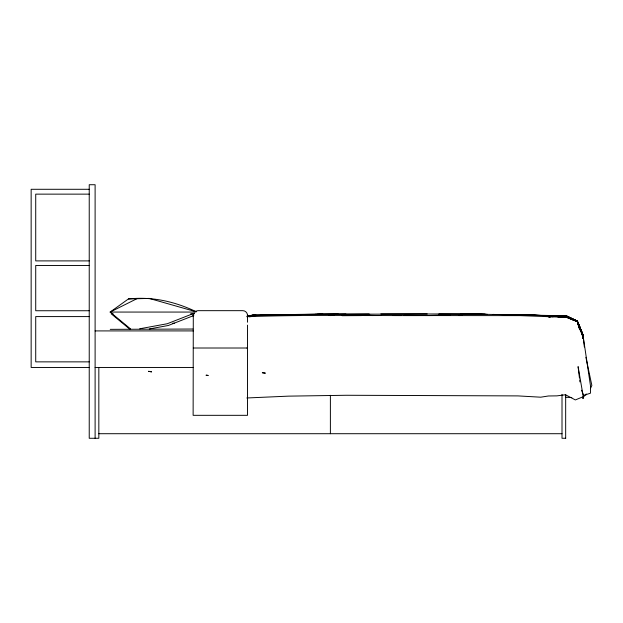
<?xml version="1.0" encoding="UTF-8"?>
<svg xmlns="http://www.w3.org/2000/svg" width="623" height="623" viewBox="0 0 623 623"><rect width="100%" height="100%" fill="white"/><g stroke="black" fill="none" stroke-linecap="round" stroke-linejoin="round"><path stroke-width="0.93" d="M582.918 338.289L582.964 335.415L577.903 322.41L583.042 335.33L583.05 338.234L583.042 335.33L577.887 322.34L583.167 335.236L583.066 338.157M583.035 338.18L583.144 335.244L577.895 322.301L583.042 335.33L582.964 338.242M247.502 325.136L247.502 415.323L193.13 415.323L193.294 314.047M247.339 316.406C248.18 313.556 245.68 310.597 242.775 310.667L197.857 310.667L195.497 311.282M590.456 388.511L591.85 385.458L585.9 357.314M196.253 311.718C174.409 301.392 152.409 296.462 128.424 298.947L110.139 312.061L130.612 328.983M136.881 298.713L110.139 312.061L195.256 312.061M583.112 396.088L586.36 394.632L586.173 393.915M194.493 313.104L167.244 323.742L139.669 328.796M193.815 315.526L168.319 325.486L149.302 328.967M110.24 329.349L192.982 329.037M549.603 316.827L554.922 315.954L564.633 316.165L554.968 316.056L561.767 316.173M329.014 315.542L334.356 314.685L329.022 315.526M473.737 313.875L460.311 314.296L473.737 313.875L487.311 314.311M462.095 314.031L460.311 314.304L485.372 314.272L462.087 314.023L479.546 314.311M460.304 314.241L478.573 314.272M549.634 316.772L554.984 315.978L563.659 316.165L548.147 315.729M540.39 315.557L531.668 315.238L566.603 316.056L577.568 321.546L566.572 316.204L577.544 321.468L566.556 316.258L554.984 315.978L548.692 316.858L554.945 315.861L566.587 316.063L577.576 321.406L566.595 316.032L554.929 315.581L462.102 313.891L320.845 314.319M330.509 315.604L334.372 315.129L328.562 315.526M262.898 315.557L253.226 315.183L247.44 315.861L253.234 315.261L264.713 315.386L253.226 315.324L247.417 315.931L253.226 315.113L258.054 315.581M247.463 315.923C277.842 314.654 308.486 313.93 338.842 314.335M172.439 323.345L174.354 323.127M253.226 315.324L247.448 315.939L264.83 315.059L276.402 315.479L264.83 315.059L247.448 315.962L253.25 315.269L261.94 315.542M249.247 316.796L253.094 316.398M552.056 316.157L566.548 316.274L577.568 321.468L566.572 316.204L577.552 321.53L566.587 316.063L543.303 315.573L566.603 316.126L577.552 321.53L566.564 316.235M552.056 316.757L554.961 316.468L548.224 316.788M246.77 316.694C308.813 314.475 370.981 315.877 433.071 315.55M565.427 397.225L571.821 397.606M315.036 314.304L369.198 313.976M299.554 314.584L306.321 314.467L264.814 315.277L322.784 314.085L316.975 314.288M425.33 315.534L450.499 314.88L438.88 315.098M193.294 348.008L247.502 348.016L246.872 348.031M425.338 315.557L520.166 315.627L566.634 317.356L577.809 321.647L579.343 328.274M524.987 314.981L531.707 314.732L542.337 315.581M554.929 315.581L543.303 315.978L554.937 315.612L566.572 316.102M246.825 397.972L288.488 396.142L346.217 395.27L517.954 395.901L540.725 397.194L548.442 395.979L556.946 395.862L565.513 394.764L575.356 399.935L584.156 396.321L582.56 398.315L583.572 398.338L578.089 366.604L579.452 378.075M128.424 298.947L149.177 298.409L196.245 311.796M276.363 315.012L253.257 315.207L257.112 315.55M299.546 314.49L276.332 314.95M338.227 314.327L322.769 314.366L345.967 314.124M361.465 315.588L342.105 315.69M364.354 315.55L378.862 315.55M525.025 315.113L526.965 315.098M247.269 316.118L250.189 316.102M459.206 315.55L462.102 315.526M380.801 313.937L427.261 313.969M527.93 314.934L493.128 314.436L496.983 314.522M508.594 314.755L520.197 314.708M404.015 315.37L430.182 315.55M89.229 189.291L31.15 189.291L31.15 367.461L89.229 367.461M89.229 194.135L35.721 194.135L35.721 260.897L89.229 260.897M89.229 265.46L35.721 265.46L35.721 310.737L89.229 310.737M113.121 313.805L111.213 313.805L130.215 329.512M190.599 313.805L194.423 313.805M89.229 316.585L35.721 316.585L35.721 361.862L89.229 361.862M95.109 330.914L193.309 330.914M95.109 367.461L193.208 367.461M98.831 433.709L562.008 433.709M565.731 438.273L562.008 438.273L562.008 394.343M438.88 314L476.642 314.304M415.673 315.472L427.261 315.503M554.945 315.76L543.342 315.729L554.945 315.962M396.306 315.55L392.428 315.534L401.15 315.55M554.984 316.056L563.083 316.173M373.084 315.573L357.586 315.106L380.793 315.557M493.12 314.451L497.006 314.514M557.881 317.052L566.634 317.356L577.646 321.826L566.517 316.616L577.537 321.741M369.198 315.308L372.095 315.518M334.38 314.109L336.311 314.319M253.226 315.183L256.123 315.503M566.556 316.188L577.544 321.484M573.285 319.973L566.603 316.258L573.308 319.965M577.903 322.301L583.12 335.267M581.563 390.224L583.595 395.418L590.456 393.199L590.464 385.66L583.237 336.809L577.848 323.228L578.097 325.081M577.833 322.403L582.466 334.668M579.25 328.376L577.879 322.761L578.759 325.525M577.817 322.8L578.658 325.518M577.809 322.652L579.943 329.972L577.91 322.737M193.13 315.222L193.294 316.406M579.678 379.983L579.904 381.899M583.26 337.425L584.358 346.956M565.668 394.624L565.668 438.273M330.385 395.309L330.385 433.709M247.502 315.222L247.502 322.223M98.831 367.461L98.831 438.273L89.229 438.273L89.229 184.727L95.109 184.727L95.109 438.273M582.972 335.462L582.926 338.375L582.964 335.415M582.918 335.548L582.848 338.46L582.918 335.548M462.102 314.085L460.171 314.28L473.745 314.249L462.118 314.085M337.284 314.35L334.387 314.023L337.284 314.358M208.09 375.435L206.166 375.202L208.09 375.435M265.234 373.122L262.353 372.733L265.234 373.122M151.498 371.845L148.656 371.308L151.498 371.845M582.583 335.898L577.809 322.621L582.583 335.898"/></g></svg>
